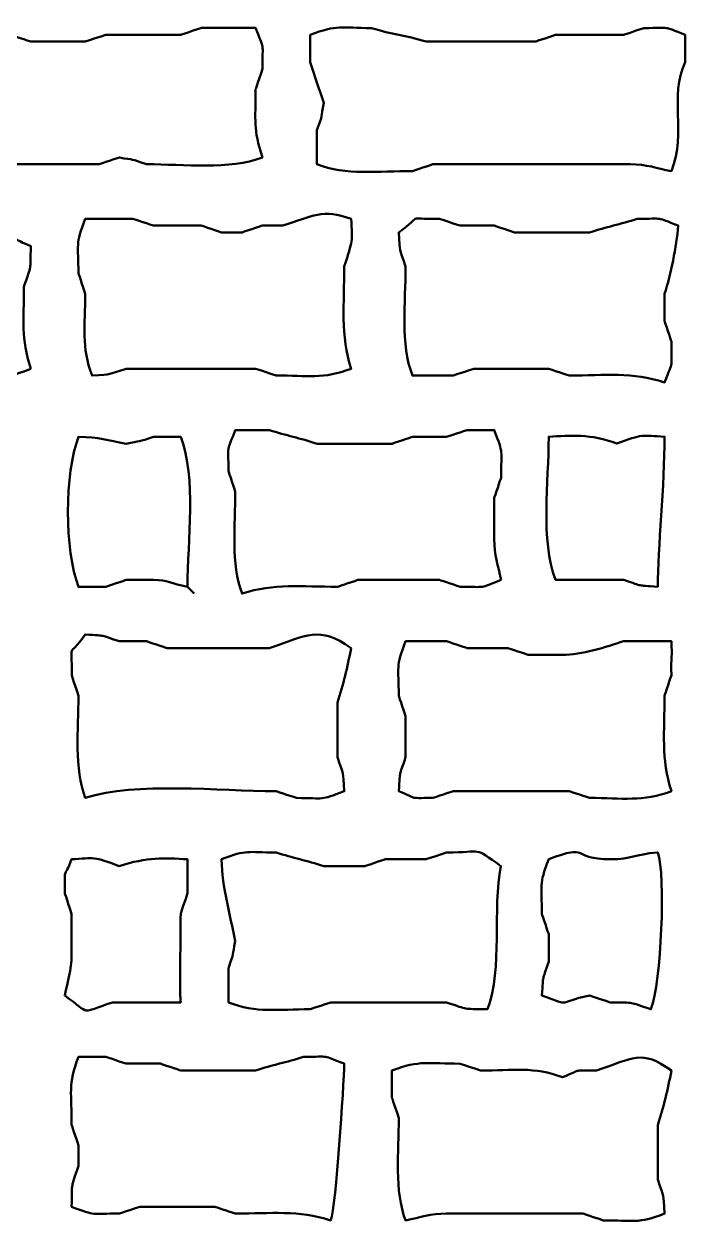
# Model space of a CAD drawing. Header units: millimetres. Extents: x -1760 to -1105, y 422 to 906.
# Drawn here: x -1146.42 to -1132.8, y 648.21 to 672.86 of the extents above; entities that cross this region are included whole.
import ezdxf

# ---------------------------------------------------------------- set-up
doc = ezdxf.new("R2010")
doc.units = ezdxf.units.MM
doc.header["$MEASUREMENT"] = 0
doc.layers.add('layer 1', color=7, linetype='Continuous')

msp = doc.modelspace()

# ---------------------------------------------------------------- linework, layer by layer
at = {"layer": 'layer 1', "color": 225, "lineweight": 50}
for points, knots in [([(-1141.5184, 670.123), (-1142.1916, 669.8616), (-1143.1277, 669.9831), (-1143.8984, 669.9831), (-1143.8984, 669.9831), (-1144.2425, 670.1067), (-1144.1384, 670.0612), (-1144.4584, 670.123), (-1144.4584, 670.123), (-1144.4667, 670.1196), (-1144.8549, 669.9916), (-1144.8784, 669.9829), (-1144.8784, 669.9829), (-1144.8784, 669.9829), (-1147.3986, 669.9829), (-1147.3986, 669.9829), (-1147.3986, 669.9829), (-1147.4069, 669.9796), (-1147.7951, 669.8515), (-1147.8187, 669.843), (-1147.8187, 669.843), (-1148.597, 669.8429), (-1148.4788, 669.6957), (-1149.0787, 670.123), (-1149.0787, 670.123), (-1149.0408, 670.6036), (-1149.0836, 670.3754), (-1148.9386, 670.8229), (-1148.9386, 670.8229), (-1148.9386, 670.8229), (-1148.9386, 671.2428), (-1148.9386, 671.2428), (-1148.9386, 671.2428), (-1148.9386, 671.8283), (-1149.1692, 671.9955), (-1149.2189, 672.643), (-1149.2189, 672.643), (-1148.6467, 672.8649), (-1148.3271, 672.7831), (-1147.6785, 672.7831), (-1147.6785, 672.7831), (-1147.6702, 672.7797), (-1147.282, 672.6515), (-1147.2585, 672.6428), (-1147.2585, 672.6428), (-1147.2585, 672.6428), (-1146.6987, 672.643), (-1146.6987, 672.643), (-1146.6987, 672.643), (-1146.6904, 672.6397), (-1146.3018, 672.5114), (-1146.2785, 672.5031), (-1146.2785, 672.5031), (-1146.2785, 672.5031), (-1145.1583, 672.5031), (-1145.1583, 672.5031), (-1145.1583, 672.5031), (-1145.15, 672.5065), (-1144.7619, 672.6344), (-1144.7383, 672.6428), (-1144.7383, 672.6428), (-1144.7383, 672.6428), (-1143.1983, 672.6428), (-1143.1983, 672.6428), (-1143.1983, 672.6428), (-1143.19, 672.6462), (-1142.8018, 672.7746), (-1142.7783, 672.7831), (-1142.7783, 672.7831), (-1142.7783, 672.7831), (-1141.6582, 672.7829), (-1141.6582, 672.7829), (-1141.6582, 672.7829), (-1141.4721, 672.304), (-1141.5182, 672.5185), (-1141.5184, 671.9429), (-1141.5184, 671.9429), (-1141.5217, 671.9346), (-1141.6498, 671.5464), (-1141.6582, 671.5229), (-1141.6582, 671.5229), (-1141.6582, 670.8629), (-1141.7138, 670.7264), (-1141.5182, 670.1228), (-1141.5182, 670.1228), (-1141.5182, 670.1228), (-1141.5184, 670.123), (-1141.5184, 670.123)], [0, 0, 0, 0, 0.0434783, 0.0434783, 0.0434783, 0.0434783, 0.0869565, 0.0869565, 0.0869565, 0.0869565, 0.1304348, 0.1304348, 0.1304348, 0.1304348, 0.173913, 0.173913, 0.173913, 0.173913, 0.2173913, 0.2173913, 0.2173913, 0.2173913, 0.2608696, 0.2608696, 0.2608696, 0.2608696, 0.3043478, 0.3043478, 0.3043478, 0.3043478, 0.3478261, 0.3478261, 0.3478261, 0.3478261, 0.3913043, 0.3913043, 0.3913043, 0.3913043, 0.4347826, 0.4347826, 0.4347826, 0.4347826, 0.4782609, 0.4782609, 0.4782609, 0.4782609, 0.5217391, 0.5217391, 0.5217391, 0.5217391, 0.5652174, 0.5652174, 0.5652174, 0.5652174, 0.6086957, 0.6086957, 0.6086957, 0.6086957, 0.6521739, 0.6521739, 0.6521739, 0.6521739, 0.6956522, 0.6956522, 0.6956522, 0.6956522, 0.7391304, 0.7391304, 0.7391304, 0.7391304, 0.7826087, 0.7826087, 0.7826087, 0.7826087, 0.826087, 0.826087, 0.826087, 0.826087, 0.8695652, 0.8695652, 0.8695652, 0.8695652, 0.9130435, 0.9130435, 0.9130435, 0.9130435, 1, 1, 1, 1]), ([(-1133.1179, 669.8418), (-1133.428, 669.9005), (-1133.622, 669.9819), (-1133.9578, 669.982), (-1133.9578, 669.982), (-1133.9578, 669.982), (-1136.0577, 669.982), (-1136.0577, 669.982), (-1136.0577, 669.982), (-1136.0577, 669.982), (-1138.0178, 669.9819), (-1138.0178, 669.9819), (-1138.0178, 669.9819), (-1138.0261, 669.9785), (-1138.4145, 669.8504), (-1138.4377, 669.8418), (-1138.4377, 669.8418), (-1139.1274, 669.842), (-1139.807, 669.7527), (-1140.3979, 669.982), (-1140.3979, 669.982), (-1140.3979, 669.982), (-1140.3979, 670.6819), (-1140.3979, 670.6819), (-1140.3979, 670.6819), (-1140.2741, 671.0259), (-1140.3198, 670.922), (-1140.2579, 671.242), (-1140.2579, 671.242), (-1140.3549, 671.5222), (-1140.4412, 671.8015), (-1140.5378, 672.0819), (-1140.5378, 672.0819), (-1140.5378, 672.0819), (-1140.5378, 672.6418), (-1140.5378, 672.6418), (-1140.5378, 672.6418), (-1139.9864, 672.8559), (-1139.8984, 672.7818), (-1139.2777, 672.7818), (-1139.2777, 672.7818), (-1138.8429, 672.6407), (-1138.5924, 672.6428), (-1138.1576, 672.5019), (-1138.1576, 672.5019), (-1138.1576, 672.5019), (-1137.5976, 672.5021), (-1137.5976, 672.5021), (-1137.5976, 672.5021), (-1137.5976, 672.5021), (-1135.9175, 672.5021), (-1135.9175, 672.5021), (-1135.9175, 672.5021), (-1135.9092, 672.5054), (-1135.521, 672.6333), (-1135.4977, 672.6418), (-1135.4977, 672.6418), (-1135.4977, 672.6418), (-1134.0977, 672.6418), (-1134.0977, 672.6418), (-1134.0977, 672.6418), (-1134.0894, 672.6451), (-1133.701, 672.7735), (-1133.6776, 672.782), (-1133.6776, 672.782), (-1133.102, 672.7818), (-1133.3165, 672.8279), (-1132.8376, 672.6418), (-1132.8376, 672.6418), (-1132.8376, 672.6418), (-1132.8376, 672.0819), (-1132.8376, 672.0819), (-1132.8376, 672.0819), (-1133.1696, 671.3526), (-1132.7972, 670.6666), (-1133.1177, 669.8418), (-1133.1177, 669.8418), (-1133.1177, 669.8418), (-1133.1179, 669.8418), (-1133.1179, 669.8418)], [0, 0, 0, 0, 0.047619, 0.047619, 0.047619, 0.047619, 0.0952381, 0.0952381, 0.0952381, 0.0952381, 0.1428571, 0.1428571, 0.1428571, 0.1428571, 0.1904762, 0.1904762, 0.1904762, 0.1904762, 0.2380952, 0.2380952, 0.2380952, 0.2380952, 0.2857143, 0.2857143, 0.2857143, 0.2857143, 0.3333333, 0.3333333, 0.3333333, 0.3333333, 0.3809524, 0.3809524, 0.3809524, 0.3809524, 0.4285714, 0.4285714, 0.4285714, 0.4285714, 0.4761905, 0.4761905, 0.4761905, 0.4761905, 0.5238095, 0.5238095, 0.5238095, 0.5238095, 0.5714286, 0.5714286, 0.5714286, 0.5714286, 0.6190476, 0.6190476, 0.6190476, 0.6190476, 0.6666667, 0.6666667, 0.6666667, 0.6666667, 0.7142857, 0.7142857, 0.7142857, 0.7142857, 0.7619048, 0.7619048, 0.7619048, 0.7619048, 0.8095238, 0.8095238, 0.8095238, 0.8095238, 0.8571429, 0.8571429, 0.8571429, 0.8571429, 0.9047619, 0.9047619, 0.9047619, 0.9047619, 1, 1, 1, 1]), ([(-1139.8383, 667.8823), (-1139.8381, 667.1212), (-1139.9173, 666.4583), (-1139.698, 665.7822), (-1139.698, 665.7822), (-1140.2701, 665.5603), (-1140.5897, 665.6422), (-1141.2383, 665.6422), (-1141.2383, 665.6422), (-1141.2465, 665.6455), (-1141.6349, 665.7739), (-1141.6582, 665.7824), (-1141.6582, 665.7824), (-1141.6582, 665.7824), (-1143.1983, 665.7824), (-1143.1983, 665.7824), (-1143.1983, 665.7824), (-1143.1983, 665.7824), (-1143.8982, 665.7822), (-1143.8982, 665.7822), (-1143.8982, 665.7822), (-1143.8982, 665.7822), (-1144.3182, 665.7824), (-1144.3182, 665.7824), (-1144.3182, 665.7824), (-1144.7291, 665.6462), (-1144.5759, 665.6762), (-1145.0184, 665.6422), (-1145.0184, 665.6422), (-1145.243, 666.2216), (-1145.1581, 666.6599), (-1145.1581, 667.3223), (-1145.1581, 667.3223), (-1145.1615, 667.3306), (-1145.2897, 667.7188), (-1145.2982, 667.7423), (-1145.2982, 667.7423), (-1145.2982, 668.3487), (-1145.3661, 668.3263), (-1145.1581, 668.8623), (-1145.1581, 668.8623), (-1145.1581, 668.8623), (-1144.1781, 668.8625), (-1144.1781, 668.8625), (-1144.1781, 668.8625), (-1144.1698, 668.8591), (-1143.7814, 668.7309), (-1143.7581, 668.7224), (-1143.7581, 668.7224), (-1143.7581, 668.7224), (-1142.7779, 668.7226), (-1142.7779, 668.7226), (-1142.7779, 668.7226), (-1142.7696, 668.7193), (-1142.3814, 668.591), (-1142.358, 668.5824), (-1142.358, 668.5824), (-1142.358, 668.5824), (-1141.938, 668.5826), (-1141.938, 668.5826), (-1141.938, 668.5826), (-1141.9297, 668.5859), (-1141.5415, 668.714), (-1141.518, 668.7226), (-1141.518, 668.7226), (-1141.518, 668.7226), (-1141.098, 668.7224), (-1141.098, 668.7224), (-1141.098, 668.7224), (-1140.4879, 668.9202), (-1140.2761, 669.0742), (-1139.6979, 668.8623), (-1139.6979, 668.8623), (-1139.6675, 668.3855), (-1139.661, 668.4288), (-1139.8381, 667.8823), (-1139.8381, 667.8823), (-1139.8381, 667.8823), (-1139.8383, 667.8823), (-1139.8383, 667.8823)], [0, 0, 0, 0, 0.047619, 0.047619, 0.047619, 0.047619, 0.0952381, 0.0952381, 0.0952381, 0.0952381, 0.1428571, 0.1428571, 0.1428571, 0.1428571, 0.1904762, 0.1904762, 0.1904762, 0.1904762, 0.2380952, 0.2380952, 0.2380952, 0.2380952, 0.2857143, 0.2857143, 0.2857143, 0.2857143, 0.3333333, 0.3333333, 0.3333333, 0.3333333, 0.3809524, 0.3809524, 0.3809524, 0.3809524, 0.4285714, 0.4285714, 0.4285714, 0.4285714, 0.4761905, 0.4761905, 0.4761905, 0.4761905, 0.5238095, 0.5238095, 0.5238095, 0.5238095, 0.5714286, 0.5714286, 0.5714286, 0.5714286, 0.6190476, 0.6190476, 0.6190476, 0.6190476, 0.6666667, 0.6666667, 0.6666667, 0.6666667, 0.7142857, 0.7142857, 0.7142857, 0.7142857, 0.7619048, 0.7619048, 0.7619048, 0.7619048, 0.8095238, 0.8095238, 0.8095238, 0.8095238, 0.8571429, 0.8571429, 0.8571429, 0.8571429, 0.9047619, 0.9047619, 0.9047619, 0.9047619, 1, 1, 1, 1]), ([(-1133.2583, 667.3216), (-1133.2583, 667.3216), (-1133.2581, 666.7615), (-1133.2581, 666.7615), (-1133.2581, 666.7615), (-1133.2548, 666.7532), (-1133.1267, 666.365), (-1133.1181, 666.3416), (-1133.1181, 666.3416), (-1133.1181, 665.7662), (-1133.072, 665.9807), (-1133.2581, 665.5016), (-1133.2581, 665.5016), (-1133.9231, 665.7173), (-1134.4757, 665.6418), (-1135.2181, 665.6418), (-1135.2181, 665.6418), (-1135.2264, 665.6452), (-1135.6147, 665.7732), (-1135.6381, 665.7819), (-1135.6381, 665.7819), (-1135.6381, 665.7819), (-1137.1782, 665.7817), (-1137.1782, 665.7817), (-1137.1782, 665.7817), (-1137.1864, 665.7784), (-1137.5749, 665.6503), (-1137.5981, 665.6417), (-1137.5981, 665.6417), (-1137.5981, 665.6417), (-1138.4381, 665.6417), (-1138.4381, 665.6417), (-1138.4381, 665.6417), (-1138.6859, 666.2802), (-1138.5781, 667.1485), (-1138.5781, 667.8818), (-1138.5781, 667.8818), (-1138.7143, 668.2928), (-1138.6842, 668.1393), (-1138.7182, 668.5819), (-1138.7182, 668.5819), (-1138.1795, 668.9657), (-1138.63, 668.8454), (-1137.8782, 668.8618), (-1137.8782, 668.8618), (-1137.87, 668.8584), (-1137.4815, 668.7302), (-1137.4583, 668.7219), (-1137.4583, 668.7219), (-1137.4583, 668.7219), (-1136.7582, 668.7217), (-1136.7582, 668.7217), (-1136.7582, 668.7217), (-1136.7499, 668.7184), (-1136.3618, 668.5902), (-1136.3382, 668.5819), (-1136.3382, 668.5819), (-1136.3382, 668.5819), (-1135.3582, 668.5819), (-1135.3582, 668.5819), (-1135.3582, 668.5819), (-1135.3582, 668.5819), (-1135.2181, 668.5819), (-1135.2181, 668.5819), (-1135.2181, 668.5819), (-1135.2181, 668.5819), (-1134.7982, 668.5819), (-1134.7982, 668.5819), (-1134.7982, 668.5819), (-1134.4498, 668.6946), (-1134.1665, 668.7487), (-1133.818, 668.8618), (-1133.818, 668.8618), (-1133.2426, 668.8618), (-1133.4569, 668.9076), (-1132.978, 668.7217), (-1132.978, 668.7217), (-1133.0117, 668.2838), (-1133.1288, 667.7202), (-1133.2583, 667.3216)], [0, 0, 0, 0, 0.047619, 0.047619, 0.047619, 0.047619, 0.0952381, 0.0952381, 0.0952381, 0.0952381, 0.1428571, 0.1428571, 0.1428571, 0.1428571, 0.1904762, 0.1904762, 0.1904762, 0.1904762, 0.2380952, 0.2380952, 0.2380952, 0.2380952, 0.2857143, 0.2857143, 0.2857143, 0.2857143, 0.3333333, 0.3333333, 0.3333333, 0.3333333, 0.3809524, 0.3809524, 0.3809524, 0.3809524, 0.4285714, 0.4285714, 0.4285714, 0.4285714, 0.4761905, 0.4761905, 0.4761905, 0.4761905, 0.5238095, 0.5238095, 0.5238095, 0.5238095, 0.5714286, 0.5714286, 0.5714286, 0.5714286, 0.6190476, 0.6190476, 0.6190476, 0.6190476, 0.6666667, 0.6666667, 0.6666667, 0.6666667, 0.7142857, 0.7142857, 0.7142857, 0.7142857, 0.7619048, 0.7619048, 0.7619048, 0.7619048, 0.8095238, 0.8095238, 0.8095238, 0.8095238, 0.8571429, 0.8571429, 0.8571429, 0.8571429, 0.9047619, 0.9047619, 0.9047619, 0.9047619, 1, 1, 1, 1]), ([(-1146.2775, 665.7821), (-1146.7913, 665.5824), (-1146.6661, 665.642), (-1147.2575, 665.6422), (-1147.2575, 665.6422), (-1147.2658, 665.6455), (-1147.6542, 665.7736), (-1147.6775, 665.7821), (-1147.6775, 665.7821), (-1147.6775, 665.7821), (-1148.5174, 665.7822), (-1148.5174, 665.7822), (-1148.5174, 665.7822), (-1148.9908, 665.7822), (-1148.99, 665.6812), (-1149.4976, 665.6422), (-1149.4976, 665.6422), (-1149.7682, 666.3386), (-1149.768, 667.746), (-1149.4976, 668.4423), (-1149.4976, 668.4423), (-1149.4976, 668.4423), (-1148.7977, 668.4422), (-1148.7977, 668.4422), (-1148.7977, 668.4422), (-1148.7894, 668.4388), (-1148.4012, 668.3109), (-1148.3777, 668.3025), (-1148.3777, 668.3025), (-1148.3777, 668.3025), (-1147.9577, 668.3025), (-1147.9577, 668.3025), (-1147.9577, 668.3025), (-1147.9577, 668.3025), (-1147.3977, 668.3023), (-1147.3977, 668.3023), (-1147.3977, 668.3023), (-1147.3894, 668.3056), (-1147.0012, 668.4337), (-1146.9779, 668.4423), (-1146.9779, 668.4423), (-1146.4151, 668.4422), (-1146.7008, 668.4667), (-1146.2776, 668.3023), (-1146.2776, 668.3023), (-1146.2893, 667.752), (-1146.2574, 667.9567), (-1146.4175, 667.4623), (-1146.4175, 667.4623), (-1146.4175, 666.7592), (-1146.4846, 666.4204), (-1146.2778, 665.7822), (-1146.2778, 665.7822), (-1146.2778, 665.7822), (-1146.2775, 665.7821), (-1146.2775, 665.7821)], [0, 0, 0, 0, 0.0666667, 0.0666667, 0.0666667, 0.0666667, 0.1333333, 0.1333333, 0.1333333, 0.1333333, 0.2, 0.2, 0.2, 0.2, 0.2666667, 0.2666667, 0.2666667, 0.2666667, 0.3333333, 0.3333333, 0.3333333, 0.3333333, 0.4, 0.4, 0.4, 0.4, 0.4666667, 0.4666667, 0.4666667, 0.4666667, 0.5333333, 0.5333333, 0.5333333, 0.5333333, 0.6, 0.6, 0.6, 0.6, 0.6666667, 0.6666667, 0.6666667, 0.6666667, 0.7333333, 0.7333333, 0.7333333, 0.7333333, 0.8, 0.8, 0.8, 0.8, 0.8666667, 0.8666667, 0.8666667, 0.8666667, 1, 1, 1, 1]), ([(-1143.0579, 661.3008), (-1143.4027, 661.3674), (-1143.4618, 661.4408), (-1143.7579, 661.441), (-1143.7579, 661.441), (-1143.7579, 661.441), (-1144.3178, 661.4408), (-1144.3178, 661.4408), (-1144.3178, 661.4408), (-1144.3261, 661.4375), (-1144.7145, 661.3094), (-1144.7378, 661.3009), (-1144.7378, 661.3009), (-1144.7378, 661.3009), (-1145.2978, 661.3008), (-1145.2978, 661.3008), (-1145.2978, 661.3008), (-1145.5857, 662.0428), (-1145.5857, 663.6393), (-1145.298, 664.381), (-1145.298, 664.381), (-1144.8614, 664.3711), (-1144.712, 664.3156), (-1144.3178, 664.241), (-1144.3178, 664.241), (-1144.0171, 664.3043), (-1144.0772, 664.2752), (-1143.7579, 664.381), (-1143.7579, 664.381), (-1143.7579, 664.381), (-1143.1979, 664.3812), (-1143.1979, 664.3812), (-1143.1979, 664.3812), (-1142.8691, 663.5345), (-1143.0579, 662.2603), (-1143.0579, 661.3008), (-1143.0579, 661.3008), (-1143.0579, 661.3008), (-1142.918, 661.1609), (-1142.918, 661.1609)], [0, 0, 0, 0, 0.0909091, 0.0909091, 0.0909091, 0.0909091, 0.1818182, 0.1818182, 0.1818182, 0.1818182, 0.2727273, 0.2727273, 0.2727273, 0.2727273, 0.3636364, 0.3636364, 0.3636364, 0.3636364, 0.4545455, 0.4545455, 0.4545455, 0.4545455, 0.5454545, 0.5454545, 0.5454545, 0.5454545, 0.6363636, 0.6363636, 0.6363636, 0.6363636, 0.7272727, 0.7272727, 0.7272727, 0.7272727, 0.8181818, 0.8181818, 0.8181818, 0.8181818, 1, 1, 1, 1]), ([(-1136.6169, 661.4413), (-1137.0958, 661.2554), (-1136.8813, 661.3013), (-1137.4569, 661.3013), (-1137.4569, 661.3013), (-1137.4651, 661.3046), (-1137.8535, 661.433), (-1137.8768, 661.4413), (-1137.8768, 661.4413), (-1137.8768, 661.4413), (-1138.2968, 661.4415), (-1138.2968, 661.4415), (-1138.2968, 661.4415), (-1138.2968, 661.4415), (-1139.5569, 661.4415), (-1139.5569, 661.4415), (-1139.5569, 661.4415), (-1139.5652, 661.4382), (-1139.9534, 661.3097), (-1139.9771, 661.3015), (-1139.9771, 661.3015), (-1140.7193, 661.3015), (-1141.2721, 661.377), (-1141.9369, 661.1614), (-1141.9369, 661.1614), (-1142.1712, 661.7652), (-1142.0772, 662.5662), (-1142.077, 663.2617), (-1142.077, 663.2617), (-1142.0803, 663.2699), (-1142.2086, 663.6582), (-1142.2169, 663.6816), (-1142.2169, 663.6816), (-1142.2169, 664.257), (-1142.2629, 664.0425), (-1142.077, 664.5216), (-1142.077, 664.5216), (-1142.077, 664.5216), (-1141.3769, 664.5214), (-1141.3769, 664.5214), (-1141.3769, 664.5214), (-1141.0287, 664.4085), (-1140.7452, 664.3546), (-1140.3969, 664.2413), (-1140.3969, 664.2413), (-1140.3969, 664.2413), (-1139.9769, 664.2413), (-1139.9769, 664.2413), (-1139.9769, 664.2413), (-1139.9769, 664.2413), (-1139.8369, 664.2413), (-1139.8369, 664.2413), (-1139.8369, 664.2413), (-1139.8369, 664.2413), (-1138.8567, 664.2413), (-1138.8567, 664.2413), (-1138.8567, 664.2413), (-1138.8484, 664.2447), (-1138.4601, 664.3731), (-1138.4367, 664.3814), (-1138.4367, 664.3814), (-1138.4367, 664.3814), (-1137.7368, 664.3814), (-1137.7368, 664.3814), (-1137.7368, 664.3814), (-1137.7285, 664.3847), (-1137.3403, 664.5131), (-1137.3168, 664.5214), (-1137.3168, 664.5214), (-1137.3168, 664.5214), (-1136.7568, 664.5216), (-1136.7568, 664.5216), (-1136.7568, 664.5216), (-1136.5573, 664.0076), (-1136.6169, 664.133), (-1136.6171, 663.5414), (-1136.6171, 663.5414), (-1136.6204, 663.5331), (-1136.7483, 663.1447), (-1136.7568, 663.1214), (-1136.7568, 663.1214), (-1136.7568, 663.1214), (-1136.7569, 662.2815), (-1136.7569, 662.2815), (-1136.7569, 662.2815), (-1136.7568, 661.9456), (-1136.6755, 661.7514), (-1136.6169, 661.4413)], [0, 0, 0, 0, 0.0434783, 0.0434783, 0.0434783, 0.0434783, 0.0869565, 0.0869565, 0.0869565, 0.0869565, 0.1304348, 0.1304348, 0.1304348, 0.1304348, 0.173913, 0.173913, 0.173913, 0.173913, 0.2173913, 0.2173913, 0.2173913, 0.2173913, 0.2608696, 0.2608696, 0.2608696, 0.2608696, 0.3043478, 0.3043478, 0.3043478, 0.3043478, 0.3478261, 0.3478261, 0.3478261, 0.3478261, 0.3913043, 0.3913043, 0.3913043, 0.3913043, 0.4347826, 0.4347826, 0.4347826, 0.4347826, 0.4782609, 0.4782609, 0.4782609, 0.4782609, 0.5217391, 0.5217391, 0.5217391, 0.5217391, 0.5652174, 0.5652174, 0.5652174, 0.5652174, 0.6086957, 0.6086957, 0.6086957, 0.6086957, 0.6521739, 0.6521739, 0.6521739, 0.6521739, 0.6956522, 0.6956522, 0.6956522, 0.6956522, 0.7391304, 0.7391304, 0.7391304, 0.7391304, 0.7826087, 0.7826087, 0.7826087, 0.7826087, 0.826087, 0.826087, 0.826087, 0.826087, 0.8695652, 0.8695652, 0.8695652, 0.8695652, 0.9130435, 0.9130435, 0.9130435, 0.9130435, 1, 1, 1, 1]), ([(-1133.3973, 661.3023), (-1133.8781, 661.3401), (-1133.6497, 661.2974), (-1134.0974, 661.4422), (-1134.0974, 661.4422), (-1134.0974, 661.4422), (-1135.4974, 661.4424), (-1135.4974, 661.4424), (-1135.4974, 661.4424), (-1135.8126, 662.2545), (-1135.6374, 663.4608), (-1135.6374, 664.3826), (-1135.6374, 664.3826), (-1135.1975, 664.4106), (-1134.7694, 664.4491), (-1134.2372, 664.2425), (-1134.2372, 664.2425), (-1133.7158, 664.4449), (-1133.7134, 664.4115), (-1133.2572, 664.3824), (-1133.2572, 664.3824), (-1133.2572, 663.3969), (-1133.3971, 662.079), (-1133.3971, 661.3023), (-1133.3971, 661.3023), (-1133.3971, 661.3023), (-1133.3973, 661.3023), (-1133.3973, 661.3023)], [0, 0, 0, 0, 0.125, 0.125, 0.125, 0.125, 0.25, 0.25, 0.25, 0.25, 0.375, 0.375, 0.375, 0.375, 0.5, 0.5, 0.5, 0.5, 0.625, 0.625, 0.625, 0.625, 0.75, 0.75, 0.75, 0.75, 1, 1, 1, 1]), ([(-1139.9771, 658.9211), (-1139.9771, 658.9211), (-1139.9771, 658.5011), (-1139.9771, 658.5011), (-1139.9771, 658.5011), (-1139.9771, 658.5011), (-1139.9771, 658.2212), (-1139.9771, 658.2212), (-1139.9771, 658.2212), (-1139.9771, 658.2212), (-1139.9771, 657.8012), (-1139.9771, 657.8012), (-1139.9771, 657.8012), (-1139.8409, 657.3902), (-1139.8709, 657.5435), (-1139.837, 657.1011), (-1139.837, 657.1011), (-1140.351, 656.9016), (-1140.2256, 656.9613), (-1140.8172, 656.9611), (-1140.8172, 656.9611), (-1140.8255, 656.9644), (-1141.2137, 657.0927), (-1141.2372, 657.1011), (-1141.2372, 657.1011), (-1142.4176, 657.101), (-1144.1116, 657.3003), (-1145.1572, 656.9613), (-1145.1572, 656.9613), (-1145.3918, 657.565), (-1145.2973, 658.3658), (-1145.2973, 659.0613), (-1145.2973, 659.0613), (-1145.3006, 659.0696), (-1145.4289, 659.4579), (-1145.4373, 659.4813), (-1145.4373, 659.4813), (-1145.4208, 660.2333), (-1145.5412, 659.7826), (-1145.1572, 660.3213), (-1145.1572, 660.3213), (-1144.6766, 660.2833), (-1144.905, 660.3262), (-1144.4573, 660.181), (-1144.4573, 660.181), (-1144.4573, 660.181), (-1143.8973, 660.1812), (-1143.8973, 660.1812), (-1143.8973, 660.1812), (-1143.889, 660.1779), (-1143.501, 660.0495), (-1143.4773, 660.0412), (-1143.4773, 660.0412), (-1143.4773, 660.0412), (-1142.6374, 660.0412), (-1142.6374, 660.0412), (-1142.6374, 660.0412), (-1142.6374, 660.0412), (-1141.7974, 660.041), (-1141.7974, 660.041), (-1141.7974, 660.041), (-1141.7974, 660.041), (-1141.3776, 660.0412), (-1141.3776, 660.0412), (-1141.3776, 660.0412), (-1140.5994, 660.2934), (-1140.3658, 660.5172), (-1139.6975, 660.0412), (-1139.6975, 660.0412), (-1139.7728, 659.6417), (-1139.8548, 659.2991), (-1139.9774, 658.9211), (-1139.9774, 658.9211), (-1139.9774, 658.9211), (-1139.9771, 658.9211), (-1139.9771, 658.9211)], [0, 0, 0, 0, 0.05, 0.05, 0.05, 0.05, 0.1, 0.1, 0.1, 0.1, 0.15, 0.15, 0.15, 0.15, 0.2, 0.2, 0.2, 0.2, 0.25, 0.25, 0.25, 0.25, 0.3, 0.3, 0.3, 0.3, 0.35, 0.35, 0.35, 0.35, 0.4, 0.4, 0.4, 0.4, 0.45, 0.45, 0.45, 0.45, 0.5, 0.5, 0.5, 0.5, 0.55, 0.55, 0.55, 0.55, 0.6, 0.6, 0.6, 0.6, 0.65, 0.65, 0.65, 0.65, 0.7, 0.7, 0.7, 0.7, 0.75, 0.75, 0.75, 0.75, 0.8, 0.8, 0.8, 0.8, 0.85, 0.85, 0.85, 0.85, 0.9, 0.9, 0.9, 0.9, 1, 1, 1, 1]), ([(-1133.1179, 659.4818), (-1133.1212, 659.4736), (-1133.2495, 659.085), (-1133.2579, 659.0619), (-1133.2579, 659.0619), (-1133.2581, 658.3194), (-1133.3333, 657.7666), (-1133.1179, 657.1015), (-1133.1179, 657.1015), (-1133.6971, 656.8768), (-1134.1356, 656.9616), (-1134.7982, 656.9618), (-1134.7982, 656.9618), (-1134.8065, 656.9651), (-1135.1945, 657.093), (-1135.218, 657.1015), (-1135.218, 657.1015), (-1135.218, 657.1015), (-1136.8982, 657.1015), (-1136.8982, 657.1015), (-1136.8982, 657.1015), (-1136.8982, 657.1015), (-1137.5981, 657.1017), (-1137.5981, 657.1017), (-1137.5981, 657.1017), (-1137.6064, 657.0983), (-1137.9947, 656.9701), (-1138.0179, 656.9616), (-1138.0179, 656.9616), (-1138.5806, 656.9618), (-1138.2949, 656.9373), (-1138.718, 657.1017), (-1138.718, 657.1017), (-1138.6803, 657.5825), (-1138.723, 657.3541), (-1138.578, 657.8018), (-1138.578, 657.8018), (-1138.578, 657.8018), (-1138.578, 658.6417), (-1138.578, 658.6417), (-1138.578, 658.6417), (-1138.5813, 658.65), (-1138.7096, 659.0382), (-1138.718, 659.0617), (-1138.718, 659.0617), (-1138.718, 659.6679), (-1138.7859, 659.6457), (-1138.578, 660.1817), (-1138.578, 660.1817), (-1138.578, 660.1817), (-1137.738, 660.1816), (-1137.738, 660.1816), (-1137.738, 660.1816), (-1137.7297, 660.1782), (-1137.3415, 660.0502), (-1137.318, 660.0417), (-1137.318, 660.0417), (-1137.318, 660.0417), (-1136.4781, 660.0415), (-1136.4781, 660.0415), (-1136.4781, 660.0415), (-1136.4698, 660.0382), (-1136.0816, 659.9103), (-1136.0581, 659.9018), (-1136.0581, 659.9018), (-1136.0581, 659.9018), (-1135.3582, 659.9016), (-1135.3582, 659.9016), (-1135.3582, 659.9016), (-1134.9636, 659.9018), (-1134.4547, 660.0662), (-1134.0981, 660.1816), (-1134.0981, 660.1816), (-1134.0981, 660.1816), (-1133.1179, 660.1817), (-1133.1179, 660.1817), (-1133.1179, 660.1817), (-1133.0971, 659.8635), (-1133.1278, 659.8778), (-1133.1179, 659.4818)], [0, 0, 0, 0, 0.047619, 0.047619, 0.047619, 0.047619, 0.0952381, 0.0952381, 0.0952381, 0.0952381, 0.1428571, 0.1428571, 0.1428571, 0.1428571, 0.1904762, 0.1904762, 0.1904762, 0.1904762, 0.2380952, 0.2380952, 0.2380952, 0.2380952, 0.2857143, 0.2857143, 0.2857143, 0.2857143, 0.3333333, 0.3333333, 0.3333333, 0.3333333, 0.3809524, 0.3809524, 0.3809524, 0.3809524, 0.4285714, 0.4285714, 0.4285714, 0.4285714, 0.4761905, 0.4761905, 0.4761905, 0.4761905, 0.5238095, 0.5238095, 0.5238095, 0.5238095, 0.5714286, 0.5714286, 0.5714286, 0.5714286, 0.6190476, 0.6190476, 0.6190476, 0.6190476, 0.6666667, 0.6666667, 0.6666667, 0.6666667, 0.7142857, 0.7142857, 0.7142857, 0.7142857, 0.7619048, 0.7619048, 0.7619048, 0.7619048, 0.8095238, 0.8095238, 0.8095238, 0.8095238, 0.8571429, 0.8571429, 0.8571429, 0.8571429, 0.9047619, 0.9047619, 0.9047619, 0.9047619, 1, 1, 1, 1]), ([(-1136.8981, 652.6209), (-1137.4486, 652.6325), (-1137.2438, 652.6004), (-1137.738, 652.7609), (-1137.738, 652.7609), (-1137.738, 652.7609), (-1138.298, 652.7608), (-1138.298, 652.7608), (-1138.298, 652.7608), (-1138.298, 652.7608), (-1138.4379, 652.7608), (-1138.4379, 652.7608), (-1138.4379, 652.7608), (-1138.4379, 652.7608), (-1140.118, 652.7608), (-1140.118, 652.7608), (-1140.118, 652.7608), (-1140.1263, 652.7574), (-1140.5147, 652.6292), (-1140.538, 652.6209), (-1140.538, 652.6209), (-1141.2003, 652.6207), (-1141.6388, 652.5359), (-1142.2181, 652.7608), (-1142.2181, 652.7608), (-1142.2181, 652.7608), (-1142.2181, 653.4607), (-1142.2181, 653.4607), (-1142.2181, 653.4607), (-1142.0946, 653.8048), (-1142.1399, 653.7009), (-1142.0782, 654.0207), (-1142.0782, 654.0207), (-1142.1847, 654.5851), (-1142.3453, 655.1041), (-1142.3581, 655.7008), (-1142.3581, 655.7008), (-1141.8223, 655.9089), (-1141.8443, 655.8407), (-1141.2381, 655.8408), (-1141.2381, 655.8408), (-1140.8897, 655.7278), (-1140.6064, 655.6738), (-1140.2579, 655.5609), (-1140.2579, 655.5609), (-1140.2579, 655.5609), (-1139.4179, 655.5607), (-1139.4179, 655.5607), (-1139.4179, 655.5607), (-1139.4096, 655.5641), (-1139.0214, 655.6923), (-1138.998, 655.701), (-1138.998, 655.701), (-1138.998, 655.701), (-1138.158, 655.7008), (-1138.158, 655.7008), (-1138.158, 655.7008), (-1138.1497, 655.7041), (-1137.7615, 655.8324), (-1137.7382, 655.8408), (-1137.7382, 655.8408), (-1136.9679, 655.8407), (-1137.2025, 655.977), (-1136.618, 655.5609), (-1136.618, 655.5609), (-1136.803, 654.6788), (-1136.5717, 653.4612), (-1136.8979, 652.6207), (-1136.8979, 652.6207), (-1136.8979, 652.6207), (-1136.8981, 652.6209), (-1136.8981, 652.6209)], [0, 0, 0, 0, 0.0526316, 0.0526316, 0.0526316, 0.0526316, 0.1052632, 0.1052632, 0.1052632, 0.1052632, 0.1578947, 0.1578947, 0.1578947, 0.1578947, 0.2105263, 0.2105263, 0.2105263, 0.2105263, 0.2631579, 0.2631579, 0.2631579, 0.2631579, 0.3157895, 0.3157895, 0.3157895, 0.3157895, 0.3684211, 0.3684211, 0.3684211, 0.3684211, 0.4210526, 0.4210526, 0.4210526, 0.4210526, 0.4736842, 0.4736842, 0.4736842, 0.4736842, 0.5263158, 0.5263158, 0.5263158, 0.5263158, 0.5789474, 0.5789474, 0.5789474, 0.5789474, 0.6315789, 0.6315789, 0.6315789, 0.6315789, 0.6842105, 0.6842105, 0.6842105, 0.6842105, 0.7368421, 0.7368421, 0.7368421, 0.7368421, 0.7894737, 0.7894737, 0.7894737, 0.7894737, 0.8421053, 0.8421053, 0.8421053, 0.8421053, 0.8947368, 0.8947368, 0.8947368, 0.8947368, 1, 1, 1, 1]), ([(-1133.5379, 652.6209), (-1134.0323, 652.7812), (-1133.8275, 652.7491), (-1134.3778, 652.7609), (-1134.3778, 652.7609), (-1134.3861, 652.7643), (-1134.7743, 652.8925), (-1134.798, 652.9008), (-1134.798, 652.9008), (-1135.5113, 652.7661), (-1135.1077, 652.6555), (-1135.778, 652.9008), (-1135.778, 652.9008), (-1135.7402, 653.3817), (-1135.7829, 653.1532), (-1135.6379, 653.6009), (-1135.6379, 653.6009), (-1135.6379, 653.6009), (-1135.6379, 654.1608), (-1135.6379, 654.1608), (-1135.6379, 654.1608), (-1135.6413, 654.169), (-1135.7695, 654.5575), (-1135.778, 654.5807), (-1135.778, 654.5807), (-1135.7782, 655.187), (-1135.8459, 655.1649), (-1135.6381, 655.701), (-1135.6381, 655.701), (-1134.7848, 656.0322), (-1135.1776, 655.7011), (-1134.3778, 655.701), (-1134.3778, 655.701), (-1133.9044, 655.701), (-1133.9053, 655.802), (-1133.3976, 655.841), (-1133.3976, 655.841), (-1133.2313, 655.3868), (-1133.3246, 653.1702), (-1133.5377, 652.6207), (-1133.5377, 652.6207), (-1133.5377, 652.6207), (-1133.5379, 652.6209), (-1133.5379, 652.6209)], [0, 0, 0, 0, 0.0833333, 0.0833333, 0.0833333, 0.0833333, 0.1666667, 0.1666667, 0.1666667, 0.1666667, 0.25, 0.25, 0.25, 0.25, 0.3333333, 0.3333333, 0.3333333, 0.3333333, 0.4166667, 0.4166667, 0.4166667, 0.4166667, 0.5, 0.5, 0.5, 0.5, 0.5833333, 0.5833333, 0.5833333, 0.5833333, 0.6666667, 0.6666667, 0.6666667, 0.6666667, 0.75, 0.75, 0.75, 0.75, 0.8333333, 0.8333333, 0.8333333, 0.8333333, 1, 1, 1, 1]), ([(-1143.1984, 652.7615), (-1143.1984, 652.7615), (-1144.5986, 652.7615), (-1144.5986, 652.7615), (-1144.5986, 652.7615), (-1145.2955, 652.5353), (-1145.0101, 652.4965), (-1145.5786, 652.9013), (-1145.5786, 652.9013), (-1145.5201, 653.2118), (-1145.4389, 653.4056), (-1145.4387, 653.7413), (-1145.4387, 653.7413), (-1145.4387, 653.7413), (-1145.4389, 653.8814), (-1145.4389, 653.8814), (-1145.4389, 653.8814), (-1145.4389, 653.8814), (-1145.4387, 654.5813), (-1145.4387, 654.5813), (-1145.4387, 654.5813), (-1145.4421, 654.5896), (-1145.5702, 654.978), (-1145.5786, 655.0012), (-1145.5786, 655.0012), (-1145.5786, 655.5639), (-1145.603, 655.278), (-1145.4387, 655.7013), (-1145.4387, 655.7013), (-1144.9824, 655.7303), (-1144.98, 655.7634), (-1144.4586, 655.5613), (-1144.4586, 655.5613), (-1143.8842, 655.7474), (-1143.5373, 655.7318), (-1143.0584, 655.7013), (-1143.0584, 655.7013), (-1143.0584, 655.7013), (-1143.0586, 655.0012), (-1143.0586, 655.0012), (-1143.0586, 655.0012), (-1143.0619, 654.993), (-1143.19, 654.6047), (-1143.1984, 654.5813), (-1143.1984, 654.5813), (-1143.1984, 654.2599), (-1143.2208, 652.8035), (-1143.1984, 652.7613), (-1143.1984, 652.7613), (-1143.1984, 652.7613), (-1143.1984, 652.7615), (-1143.1984, 652.7615)], [0, 0, 0, 0, 0.0714286, 0.0714286, 0.0714286, 0.0714286, 0.1428571, 0.1428571, 0.1428571, 0.1428571, 0.2142857, 0.2142857, 0.2142857, 0.2142857, 0.2857143, 0.2857143, 0.2857143, 0.2857143, 0.3571429, 0.3571429, 0.3571429, 0.3571429, 0.4285714, 0.4285714, 0.4285714, 0.4285714, 0.5, 0.5, 0.5, 0.5, 0.5714286, 0.5714286, 0.5714286, 0.5714286, 0.6428571, 0.6428571, 0.6428571, 0.6428571, 0.7142857, 0.7142857, 0.7142857, 0.7142857, 0.7857143, 0.7857143, 0.7857143, 0.7857143, 0.8571429, 0.8571429, 0.8571429, 0.8571429, 1, 1, 1, 1]), ([(-1133.3973, 650.2412), (-1133.3973, 650.2412), (-1133.3971, 649.8213), (-1133.3971, 649.8213), (-1133.3971, 649.8213), (-1133.3971, 649.8213), (-1133.3971, 649.5412), (-1133.3971, 649.5412), (-1133.3971, 649.5412), (-1133.3971, 649.5412), (-1133.3971, 649.1212), (-1133.3971, 649.1212), (-1133.3971, 649.1212), (-1133.2609, 648.7102), (-1133.2911, 648.8638), (-1133.2572, 648.4215), (-1133.2572, 648.4215), (-1133.8086, 648.2073), (-1133.8966, 648.2814), (-1134.5174, 648.2814), (-1134.5174, 648.2814), (-1134.5256, 648.2848), (-1134.9139, 648.413), (-1134.9373, 648.4213), (-1134.9373, 648.4213), (-1134.9373, 648.4213), (-1136.1974, 648.4213), (-1136.1974, 648.4213), (-1136.1974, 648.4213), (-1136.1974, 648.4213), (-1137.7375, 648.4213), (-1137.7375, 648.4213), (-1137.7375, 648.4213), (-1138.0733, 648.4213), (-1138.2674, 648.3401), (-1138.5774, 648.2814), (-1138.5774, 648.2814), (-1138.8117, 648.8854), (-1138.7175, 649.686), (-1138.7175, 650.3813), (-1138.7175, 650.3813), (-1138.7208, 650.3896), (-1138.8489, 650.778), (-1138.8574, 650.8013), (-1138.8574, 650.8013), (-1138.8574, 650.8013), (-1138.8574, 651.3613), (-1138.8574, 651.3613), (-1138.8574, 651.3613), (-1138.2947, 651.58), (-1138.0918, 651.5015), (-1137.4574, 651.5014), (-1137.4574, 651.5014), (-1137.4491, 651.498), (-1137.0607, 651.3699), (-1137.0374, 651.3613), (-1137.0374, 651.3613), (-1136.3751, 651.3615), (-1135.9366, 651.4463), (-1135.3573, 651.2214), (-1135.3573, 651.2214), (-1134.9102, 651.3989), (-1135.2236, 651.3491), (-1134.6572, 651.3613), (-1134.6572, 651.3613), (-1133.8871, 651.6112), (-1133.7485, 651.8113), (-1133.1172, 651.3613), (-1133.1172, 651.3613), (-1133.1927, 650.9616), (-1133.2745, 650.6192), (-1133.3973, 650.2412)], [0, 0, 0, 0, 0.0526316, 0.0526316, 0.0526316, 0.0526316, 0.1052632, 0.1052632, 0.1052632, 0.1052632, 0.1578947, 0.1578947, 0.1578947, 0.1578947, 0.2105263, 0.2105263, 0.2105263, 0.2105263, 0.2631579, 0.2631579, 0.2631579, 0.2631579, 0.3157895, 0.3157895, 0.3157895, 0.3157895, 0.3684211, 0.3684211, 0.3684211, 0.3684211, 0.4210526, 0.4210526, 0.4210526, 0.4210526, 0.4736842, 0.4736842, 0.4736842, 0.4736842, 0.5263158, 0.5263158, 0.5263158, 0.5263158, 0.5789474, 0.5789474, 0.5789474, 0.5789474, 0.6315789, 0.6315789, 0.6315789, 0.6315789, 0.6842105, 0.6842105, 0.6842105, 0.6842105, 0.7368421, 0.7368421, 0.7368421, 0.7368421, 0.7894737, 0.7894737, 0.7894737, 0.7894737, 0.8421053, 0.8421053, 0.8421053, 0.8421053, 0.8947368, 0.8947368, 0.8947368, 0.8947368, 1, 1, 1, 1]), ([(-1140.1177, 648.2818), (-1140.7825, 648.4975), (-1141.3354, 648.422), (-1142.078, 648.422), (-1142.078, 648.422), (-1142.0863, 648.4253), (-1142.4744, 648.5534), (-1142.4978, 648.562), (-1142.4978, 648.562), (-1142.4978, 648.562), (-1144.0381, 648.5619), (-1144.0381, 648.5619), (-1144.0381, 648.5619), (-1144.0463, 648.5585), (-1144.4344, 648.4304), (-1144.4579, 648.4218), (-1144.4579, 648.4218), (-1145.0491, 648.422), (-1144.924, 648.3624), (-1145.438, 648.5619), (-1145.438, 648.5619), (-1145.4264, 649.1125), (-1145.4583, 648.9076), (-1145.298, 649.4018), (-1145.298, 649.4018), (-1145.298, 649.4018), (-1145.298, 649.8218), (-1145.298, 649.8218), (-1145.298, 649.8218), (-1145.3013, 649.8301), (-1145.4296, 650.2183), (-1145.438, 650.2418), (-1145.438, 650.2418), (-1145.438, 650.8762), (-1145.5164, 651.0791), (-1145.298, 651.6418), (-1145.298, 651.6418), (-1145.298, 651.6418), (-1144.738, 651.6419), (-1144.738, 651.6419), (-1144.738, 651.6419), (-1144.7297, 651.6386), (-1144.3414, 651.5104), (-1144.318, 651.5021), (-1144.318, 651.5021), (-1144.318, 651.5021), (-1143.6181, 651.5019), (-1143.6181, 651.5019), (-1143.6181, 651.5019), (-1143.6098, 651.4985), (-1143.2216, 651.3703), (-1143.1981, 651.362), (-1143.1981, 651.362), (-1143.1981, 651.362), (-1142.2179, 651.362), (-1142.2179, 651.362), (-1142.2179, 651.362), (-1142.2179, 651.362), (-1142.078, 651.362), (-1142.078, 651.362), (-1142.078, 651.362), (-1142.078, 651.362), (-1141.6581, 651.362), (-1141.6581, 651.362), (-1141.6581, 651.362), (-1141.3097, 651.4747), (-1141.0264, 651.5289), (-1140.6779, 651.6419), (-1140.6779, 651.6419), (-1140.1023, 651.6419), (-1140.317, 651.6878), (-1139.8379, 651.5019), (-1139.8379, 651.5019), (-1139.8478, 651.0623), (-1140.0051, 648.5723), (-1140.1178, 648.2816), (-1140.1178, 648.2816), (-1140.1178, 648.2816), (-1140.1177, 648.2818), (-1140.1177, 648.2818)], [0, 0, 0, 0, 0.047619, 0.047619, 0.047619, 0.047619, 0.0952381, 0.0952381, 0.0952381, 0.0952381, 0.1428571, 0.1428571, 0.1428571, 0.1428571, 0.1904762, 0.1904762, 0.1904762, 0.1904762, 0.2380952, 0.2380952, 0.2380952, 0.2380952, 0.2857143, 0.2857143, 0.2857143, 0.2857143, 0.3333333, 0.3333333, 0.3333333, 0.3333333, 0.3809524, 0.3809524, 0.3809524, 0.3809524, 0.4285714, 0.4285714, 0.4285714, 0.4285714, 0.4761905, 0.4761905, 0.4761905, 0.4761905, 0.5238095, 0.5238095, 0.5238095, 0.5238095, 0.5714286, 0.5714286, 0.5714286, 0.5714286, 0.6190476, 0.6190476, 0.6190476, 0.6190476, 0.6666667, 0.6666667, 0.6666667, 0.6666667, 0.7142857, 0.7142857, 0.7142857, 0.7142857, 0.7619048, 0.7619048, 0.7619048, 0.7619048, 0.8095238, 0.8095238, 0.8095238, 0.8095238, 0.8571429, 0.8571429, 0.8571429, 0.8571429, 0.9047619, 0.9047619, 0.9047619, 0.9047619, 1, 1, 1, 1])]:
    msp.add_open_spline(points, degree=3, knots=knots, dxfattribs=at)

doc.saveas('drawing.dxf')
